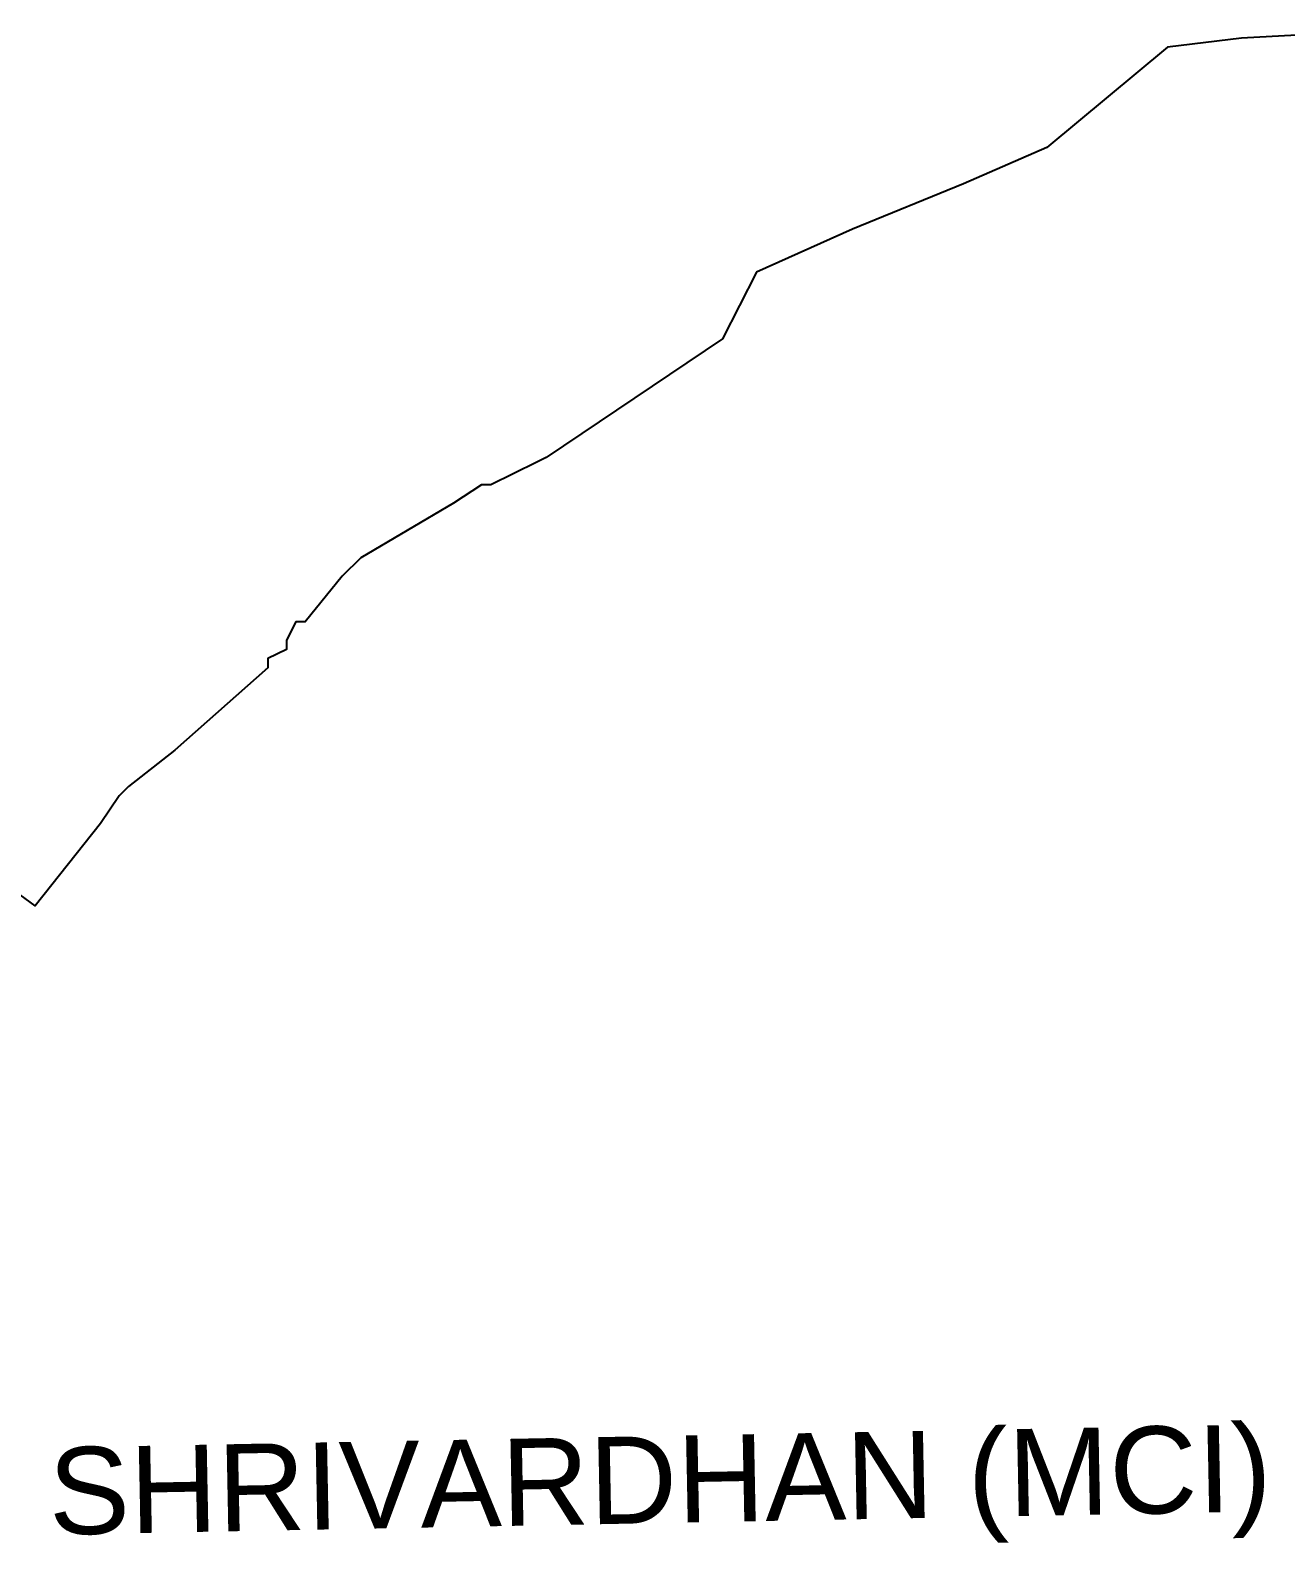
# Model space of a CAD drawing. Header units: metres. Extents: x 287149 to 291919, y 1996099 to 1999961.
# Drawn here: x 288734 to 290302, y 1997948 to 1999837 of the extents above; entities that cross this region are included whole.
import ezdxf

# ---------------------------------------------------------------- set-up
doc = ezdxf.new("R2010")
doc.units = ezdxf.units.M
doc.header["$MEASUREMENT"] = 0
doc.layers.add('VILLAGE BOUNDRY', color=10, linetype='Continuous')
doc.layers.add('VILLAGE NAME', color=250, linetype='Continuous')
doc.styles.get("Standard").update_dxf_attribs({"font": 'simplex.shx'})

msp = doc.modelspace()

# ---------------------------------------------------------------- linework, layer by layer
at = {"layer": 'VILLAGE BOUNDRY'}
msp.add_lwpolyline([(290431.7, 1999836.9), (290247.3, 1999826.8), (290155, 1999815.9), (290004.2, 1999690.3), (289900.1, 1999644.9), (289761.4, 1999588.4), (289641.6, 1999534.9), (289599, 1999451.3), (289378.9, 1999303.1), (289367.3, 1999297.4), (289309.5, 1999269), (289298, 1999269.1), (289263.2, 1999246.3), (289147.4, 1999178), (289124.2, 1999155.1), (289077.7, 1999097.9), (289066.1, 1999097.9), (289054.5, 1999075), (289054.4, 1999063.5), (289031.2, 1999052.1), (289031.1, 1999040.6), (288915.1, 1998937.7), (288857.2, 1998892.1), (288845.5, 1998880.6), (288822.2, 1998846.2), (288740.8, 1998743.1), (288660.5, 1998801.3)], dxfattribs=at)

# ---------------------------------------------------------------- texts
at = {"layer": 'VILLAGE NAME', "insert": (288756.3, 1998066.2), "char_height": 108.748, "attachment_point": 1, "rotation": 1.1028}
msp.add_mtext_dynamic_manual_height_columns('{\\fArial|b0|i0|c0|p34;SHRIVARDHAN (MCI)}', width=1571.314, gutter_width=543.7, heights=[0], dxfattribs=at)

doc.saveas('drawing.dxf')
